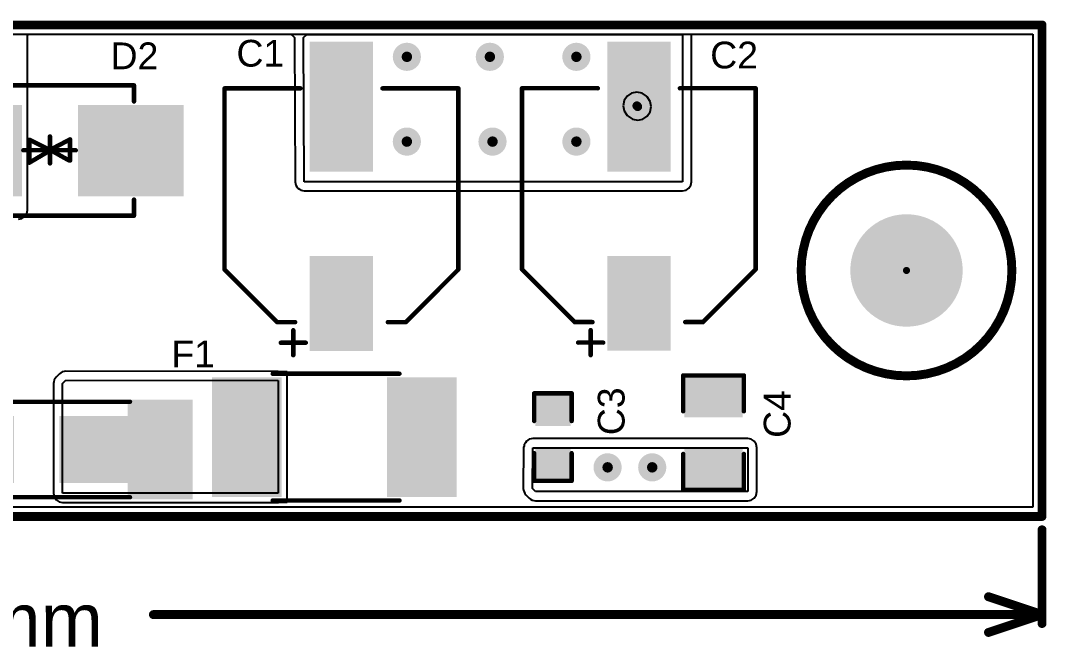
# Model space of a CAD drawing. Header units: inches. Extents: x -0.24 to 2.39, y -0.15 to 0.56.
# Drawn here: x 1.237 to 2.387, y -0.147 to 0.556 of the extents above; entities that cross this region are included whole.
import ezdxf

# ---------------------------------------------------------------- set-up
doc = ezdxf.new("R2010")
doc.units = ezdxf.units.IN
doc.header["$MEASUREMENT"] = 0
for name, color, linetype in [('Board Outline', 216, 'Continuous'), ('Bottom Layer', 5, 'Continuous'), ('Bottom Solder', 6, 'Continuous'), ('Pad Holes', 156, 'Continuous'), ('Top Layer', 1, 'Continuous'), ('Top Overlay', 2, 'Continuous'), ('Top Paste', 8, 'Continuous'), ('Top Solder', 216, 'Continuous'), ('Via Holes', 16, 'Continuous')]:
    doc.layers.add(name, color=color, linetype=linetype)
doc.styles.add('Arial', font='', dxfattribs={"height": 0.2})
doc.styles.get('Arial').set_extended_font_data('Arial')

# ---------------------------------------------------------------- blocks, each defined once
blk = doc.blocks.new('RVT1H470M0607_1')
at = {"layer": 'Top Layer'}
for points in [[(-0.1594, 0.0315), (-0.061, 0.0315), (-0.061, -0.0315), (-0.1594, -0.0315)], [(0.0413, 0.0315), (0.1791, 0.0315), (0.1791, -0.0315), (0.0413, -0.0315)]]:
    blk.add_hatch(color=1, dxfattribs=at).paths.add_polyline_path(points)
at = {"layer": 'Top Paste'}
for points in [[(-0.1594, 0.0315), (-0.061, 0.0315), (-0.061, -0.0315), (-0.1594, -0.0315)], [(0.0413, 0.0315), (0.1791, 0.0315), (0.1791, -0.0315), (0.0413, -0.0315)]]:
    blk.add_hatch(color=8, dxfattribs=at).paths.add_polyline_path(points)
at = {"layer": 'Top Solder'}
for points in [[(-0.1634, 0.0355), (-0.057, 0.0355), (-0.057, -0.0355), (-0.1634, -0.0355)], [(0.0373, 0.0355), (0.1831, 0.0355), (0.1831, -0.0355), (0.0373, -0.0355)]]:
    blk.add_hatch(color=216, dxfattribs=at).paths.add_polyline_path(points)
at = {"layer": 'Top Overlay'}
for points in [[(-0.0722, 0.131, 0.005, 0.005, 0), (-0.1312, 0.072, 0.005, 0.005, 0)], [(-0.0722, 0.131, 0.005, 0.005, 0), (0.1308, 0.131, 0.005, 0.005, 0)], [(0.1308, 0.131, 0.005, 0.005, 0), (0.1308, 0.046, 0.005, 0.005, 0)], [(-0.1542, 0.068, 0.005, 0.005, 0), (-0.1542, 0.04, 0.005, 0.005, 0)], [(-0.1312, 0.072, 0.005, 0.005, 0), (-0.1312, 0.052, 0.005, 0.005, 0)], [(-0.1682, 0.054, 0.005, 0.005, 0), (-0.1402, 0.054, 0.005, 0.005, 0)], [(0.1308, -0.046, 0.005, 0.005, 0), (0.1308, -0.131, 0.005, 0.005, 0)], [(-0.1312, -0.052, 0.005, 0.005, 0), (-0.1312, -0.072, 0.005, 0.005, 0)], [(-0.1312, -0.072, 0.005, 0.005, 0), (-0.0722, -0.131, 0.005, 0.005, 0)], [(-0.0722, -0.131, 0.005, 0.005, 0), (0.1308, -0.131, 0.005, 0.005, 0)]]:
    blk.add_lwpolyline(points, format="xyseb", dxfattribs=at)
for points in [[(-0.0735, 0.131, 0.0025, 0.0025, 1), (-0.071, 0.131, 0.0025, 0.0025, 1)], [(-0.0735, 0.131, 0.0025, 0.0025, 1), (-0.071, 0.131, 0.0025, 0.0025, 1)], [(0.1295, 0.131, 0.0025, 0.0025, 1), (0.132, 0.131, 0.0025, 0.0025, 1)], [(0.1295, 0.131, 0.0025, 0.0025, 1), (0.132, 0.131, 0.0025, 0.0025, 1)], [(-0.1555, 0.068, 0.0025, 0.0025, 1), (-0.153, 0.068, 0.0025, 0.0025, 1)], [(-0.1325, 0.072, 0.0025, 0.0025, 1), (-0.13, 0.072, 0.0025, 0.0025, 1)], [(-0.1325, 0.072, 0.0025, 0.0025, 1), (-0.13, 0.072, 0.0025, 0.0025, 1)], [(-0.1695, 0.054, 0.0025, 0.0025, 1), (-0.167, 0.054, 0.0025, 0.0025, 1)], [(-0.1415, 0.054, 0.0025, 0.0025, 1), (-0.139, 0.054, 0.0025, 0.0025, 1)], [(-0.1325, 0.052, 0.0025, 0.0025, 1), (-0.13, 0.052, 0.0025, 0.0025, 1)], [(0.1295, 0.046, 0.0025, 0.0025, 1), (0.132, 0.046, 0.0025, 0.0025, 1)], [(-0.1555, 0.04, 0.0025, 0.0025, 1), (-0.153, 0.04, 0.0025, 0.0025, 1)], [(0.1295, -0.046, 0.0025, 0.0025, 1), (0.132, -0.046, 0.0025, 0.0025, 1)], [(-0.1325, -0.052, 0.0025, 0.0025, 1), (-0.13, -0.052, 0.0025, 0.0025, 1)], [(-0.1325, -0.072, 0.0025, 0.0025, 1), (-0.13, -0.072, 0.0025, 0.0025, 1)], [(-0.1325, -0.072, 0.0025, 0.0025, 1), (-0.13, -0.072, 0.0025, 0.0025, 1)], [(-0.0735, -0.131, 0.0025, 0.0025, 1), (-0.071, -0.131, 0.0025, 0.0025, 1)], [(-0.0735, -0.131, 0.0025, 0.0025, 1), (-0.071, -0.131, 0.0025, 0.0025, 1)], [(0.1295, -0.131, 0.0025, 0.0025, 1), (0.132, -0.131, 0.0025, 0.0025, 1)], [(0.1295, -0.131, 0.0025, 0.0025, 1), (0.132, -0.131, 0.0025, 0.0025, 1)]]:
    blk.add_lwpolyline(points, format="xyseb", close=True, dxfattribs=at)
blk = doc.blocks.new('RVT1H470M0607_2')
at = {"layer": 'Top Layer'}
for points in [[(-0.1594, 0.0315), (-0.061, 0.0315), (-0.061, -0.0315), (-0.1594, -0.0315)], [(0.0413, 0.0315), (0.1791, 0.0315), (0.1791, -0.0315), (0.0413, -0.0315)]]:
    blk.add_hatch(color=1, dxfattribs=at).paths.add_polyline_path(points)
at = {"layer": 'Top Paste'}
for points in [[(-0.1594, 0.0315), (-0.061, 0.0315), (-0.061, -0.0315), (-0.1594, -0.0315)], [(0.0413, 0.0315), (0.1791, 0.0315), (0.1791, -0.0315), (0.0413, -0.0315)]]:
    blk.add_hatch(color=8, dxfattribs=at).paths.add_polyline_path(points)
at = {"layer": 'Top Solder'}
for points in [[(-0.1634, 0.0355), (-0.057, 0.0355), (-0.057, -0.0355), (-0.1634, -0.0355)], [(0.0373, 0.0355), (0.1831, 0.0355), (0.1831, -0.0355), (0.0373, -0.0355)]]:
    blk.add_hatch(color=216, dxfattribs=at).paths.add_polyline_path(points)
at = {"layer": 'Top Overlay'}
for points in [[(-0.0722, 0.131, 0.005, 0.005, 0), (-0.1312, 0.072, 0.005, 0.005, 0)], [(-0.0722, 0.131, 0.005, 0.005, 0), (0.1308, 0.131, 0.005, 0.005, 0)], [(0.1308, 0.131, 0.005, 0.005, 0), (0.1308, 0.046, 0.005, 0.005, 0)], [(-0.1542, 0.068, 0.005, 0.005, 0), (-0.1542, 0.04, 0.005, 0.005, 0)], [(-0.1312, 0.072, 0.005, 0.005, 0), (-0.1312, 0.052, 0.005, 0.005, 0)], [(-0.1682, 0.054, 0.005, 0.005, 0), (-0.1402, 0.054, 0.005, 0.005, 0)], [(0.1308, -0.046, 0.005, 0.005, 0), (0.1308, -0.131, 0.005, 0.005, 0)], [(-0.1312, -0.052, 0.005, 0.005, 0), (-0.1312, -0.072, 0.005, 0.005, 0)], [(-0.1312, -0.072, 0.005, 0.005, 0), (-0.0722, -0.131, 0.005, 0.005, 0)], [(-0.0722, -0.131, 0.005, 0.005, 0), (0.1308, -0.131, 0.005, 0.005, 0)]]:
    blk.add_lwpolyline(points, format="xyseb", dxfattribs=at)
for points in [[(-0.0735, 0.131, 0.0025, 0.0025, 1), (-0.071, 0.131, 0.0025, 0.0025, 1)], [(-0.0735, 0.131, 0.0025, 0.0025, 1), (-0.071, 0.131, 0.0025, 0.0025, 1)], [(0.1295, 0.131, 0.0025, 0.0025, 1), (0.132, 0.131, 0.0025, 0.0025, 1)], [(0.1295, 0.131, 0.0025, 0.0025, 1), (0.132, 0.131, 0.0025, 0.0025, 1)], [(-0.1555, 0.068, 0.0025, 0.0025, 1), (-0.153, 0.068, 0.0025, 0.0025, 1)], [(-0.1325, 0.072, 0.0025, 0.0025, 1), (-0.13, 0.072, 0.0025, 0.0025, 1)], [(-0.1325, 0.072, 0.0025, 0.0025, 1), (-0.13, 0.072, 0.0025, 0.0025, 1)], [(-0.1695, 0.054, 0.0025, 0.0025, 1), (-0.167, 0.054, 0.0025, 0.0025, 1)], [(-0.1415, 0.054, 0.0025, 0.0025, 1), (-0.139, 0.054, 0.0025, 0.0025, 1)], [(-0.1325, 0.052, 0.0025, 0.0025, 1), (-0.13, 0.052, 0.0025, 0.0025, 1)], [(0.1295, 0.046, 0.0025, 0.0025, 1), (0.132, 0.046, 0.0025, 0.0025, 1)], [(-0.1555, 0.04, 0.0025, 0.0025, 1), (-0.153, 0.04, 0.0025, 0.0025, 1)], [(0.1295, -0.046, 0.0025, 0.0025, 1), (0.132, -0.046, 0.0025, 0.0025, 1)], [(-0.1325, -0.052, 0.0025, 0.0025, 1), (-0.13, -0.052, 0.0025, 0.0025, 1)], [(-0.1325, -0.072, 0.0025, 0.0025, 1), (-0.13, -0.072, 0.0025, 0.0025, 1)], [(-0.1325, -0.072, 0.0025, 0.0025, 1), (-0.13, -0.072, 0.0025, 0.0025, 1)], [(-0.0735, -0.131, 0.0025, 0.0025, 1), (-0.071, -0.131, 0.0025, 0.0025, 1)], [(-0.0735, -0.131, 0.0025, 0.0025, 1), (-0.071, -0.131, 0.0025, 0.0025, 1)], [(0.1295, -0.131, 0.0025, 0.0025, 1), (0.132, -0.131, 0.0025, 0.0025, 1)], [(0.1295, -0.131, 0.0025, 0.0025, 1), (0.132, -0.131, 0.0025, 0.0025, 1)]]:
    blk.add_lwpolyline(points, format="xyseb", close=True, dxfattribs=at)
blk = doc.blocks.new('F____1812__5')
at = {"layer": 'Top Layer'}
for points in [[(-0.1331, 0.063), (-0.063, 0.063), (-0.063, -0.063), (-0.1331, -0.063)], [(0.063, 0.063), (0.1331, 0.063), (0.1331, -0.063), (0.063, -0.063)]]:
    blk.add_hatch(color=1, dxfattribs=at).paths.add_polyline_path(points)
at = {"layer": 'Top Paste'}
for points in [[(-0.1331, 0.063), (-0.063, 0.063), (-0.063, -0.063), (-0.1331, -0.063)], [(0.063, 0.063), (0.1331, 0.063), (0.1331, -0.063), (0.063, -0.063)]]:
    blk.add_hatch(color=8, dxfattribs=at).paths.add_polyline_path(points)
at = {"layer": 'Top Solder'}
for points in [[(-0.1371, 0.067), (-0.059, 0.067), (-0.059, -0.067), (-0.1371, -0.067)], [(0.059, 0.067), (0.1371, 0.067), (0.1371, -0.067), (0.059, -0.067)]]:
    blk.add_hatch(color=216, dxfattribs=at).paths.add_polyline_path(points)
at = {"layer": 'Top Overlay'}
for points in [[(-0.069, 0.071, 0.005, 0.005, 0), (0.073, 0.071, 0.005, 0.005, 0)], [(-0.069, -0.071, 0.005, 0.005, 0), (0.073, -0.071, 0.005, 0.005, 0)]]:
    blk.add_lwpolyline(points, format="xyseb", dxfattribs=at)
for points in [[(-0.0703, 0.071, 0.0025, 0.0025, 1), (-0.0678, 0.071, 0.0025, 0.0025, 1)], [(0.0717, 0.071, 0.0025, 0.0025, 1), (0.0742, 0.071, 0.0025, 0.0025, 1)], [(-0.0703, -0.071, 0.0025, 0.0025, 1), (-0.0678, -0.071, 0.0025, 0.0025, 1)], [(0.0717, -0.071, 0.0025, 0.0025, 1), (0.0742, -0.071, 0.0025, 0.0025, 1)]]:
    blk.add_lwpolyline(points, format="xyseb", close=True, dxfattribs=at)
blk = doc.blocks.new('SMB_B__D___________6')
at = {"layer": 'Top Layer'}
for points in [[(-0.1457, -0.0472), (-0.1457, 0.0472), (-0.0354, 0.0472), (-0.0354, -0.0472)], [(0.0354, -0.0472), (0.0354, 0.0472), (0.1457, 0.0472), (0.1457, -0.0472)]]:
    blk.add_hatch(color=1, dxfattribs=at).paths.add_polyline_path(points)
at = {"layer": 'Top Paste'}
for points in [[(-0.1457, -0.0472), (-0.1457, 0.0472), (-0.0354, 0.0472), (-0.0354, -0.0472)], [(0.0354, -0.0472), (0.0354, 0.0472), (0.1457, 0.0472), (0.1457, -0.0472)]]:
    blk.add_hatch(color=8, dxfattribs=at).paths.add_polyline_path(points)
at = {"layer": 'Top Solder'}
for points in [[(-0.1497, -0.0512), (-0.1497, 0.0512), (-0.0314, 0.0512), (-0.0314, -0.0512)], [(0.0314, -0.0512), (0.0314, 0.0512), (0.1497, 0.0512), (0.1497, -0.0512)]]:
    blk.add_hatch(color=216, dxfattribs=at).paths.add_polyline_path(points)
at = {"layer": 'Top Overlay'}
for points in [[(-0.087, 0.073, 0.005, 0.005, 0), (0.094, 0.073, 0.005, 0.005, 0)], [(-0.087, 0.055, 0.005, 0.005, 0), (-0.087, 0.073, 0.005, 0.005, 0)], [(0.0941, 0.055, 0.005, 0.005, 0), (0.0941, 0.073, 0.005, 0.005, 0)], [(-0.0231, 0.0121, 0.005, 0.005, 0), (0, 0.0007, 0.005, 0.005, 0)], [(-0.0231, -0.0136, 0.005, 0.005, 0), (-0.0231, 0.0121, 0.005, 0.005, 0)], [(0, 0.0007, 0.005, 0.005, 0), (0, 0.0157, 0.005, 0.005, 0)], [(0, 0.0007, 0.005, 0.005, 0), (0.0225, 0.0125, 0.005, 0.005, 0)], [(0.0225, -0.0111, 0.005, 0.005, 0), (0.0225, 0.0125, 0.005, 0.005, 0)], [(-0.0298, 0.0003, 0.005, 0.005, 0), (0.0288, 0.0003, 0.005, 0.005, 0)], [(-0.0231, -0.0136, 0.005, 0.005, 0), (0.0007, 0.0004, 0.005, 0.005, 0)], [(0, -0.0143, 0.005, 0.005, 0), (0, 0.0007, 0.005, 0.005, 0)], [(0.0007, 0.0004, 0.005, 0.005, 0), (0.0213, -0.0111, 0.005, 0.005, 0)], [(-0.087, -0.073, 0.005, 0.005, 0), (-0.087, -0.055, 0.005, 0.005, 0)], [(0.0941, -0.073, 0.005, 0.005, 0), (0.0941, -0.055, 0.005, 0.005, 0)], [(-0.087, -0.073, 0.005, 0.005, 0), (0.094, -0.073, 0.005, 0.005, 0)]]:
    blk.add_lwpolyline(points, format="xyseb", dxfattribs=at)
for points in [[(-0.0882, 0.073, 0.0025, 0.0025, 1), (-0.0858, 0.073, 0.0025, 0.0025, 1)], [(-0.0882, 0.073, 0.0025, 0.0025, 1), (-0.0858, 0.073, 0.0025, 0.0025, 1)], [(0.0927, 0.073, 0.0025, 0.0025, 1), (0.0953, 0.073, 0.0025, 0.0025, 1)], [(0.0929, 0.073, 0.0025, 0.0025, 1), (0.0954, 0.073, 0.0025, 0.0025, 1)], [(-0.0882, 0.055, 0.0025, 0.0025, 1), (-0.0858, 0.055, 0.0025, 0.0025, 1)], [(0.0929, 0.055, 0.0025, 0.0025, 1), (0.0954, 0.055, 0.0025, 0.0025, 1)], [(-0.0244, 0.0121, 0.0025, 0.0025, 1), (-0.0219, 0.0121, 0.0025, 0.0025, 1)], [(-0.0244, 0.0121, 0.0025, 0.0025, 1), (-0.0219, 0.0121, 0.0025, 0.0025, 1)], [(-0.0013, 0.0157, 0.0025, 0.0025, 1), (0.0013, 0.0157, 0.0025, 0.0025, 1)], [(0.0213, 0.0125, 0.0025, 0.0025, 1), (0.0238, 0.0125, 0.0025, 0.0025, 1)], [(0.0213, 0.0125, 0.0025, 0.0025, 1), (0.0238, 0.0125, 0.0025, 0.0025, 1)], [(-0.0311, 0.0003, 0.0025, 0.0025, 1), (-0.0286, 0.0003, 0.0025, 0.0025, 1)], [(-0.0013, 0.0007, 0.0025, 0.0025, 1), (0.0013, 0.0007, 0.0025, 0.0025, 1)], [(-0.0013, 0.0007, 0.0025, 0.0025, 1), (0.0013, 0.0007, 0.0025, 0.0025, 1)], [(-0.0013, 0.0007, 0.0025, 0.0025, 1), (0.0013, 0.0007, 0.0025, 0.0025, 1)], [(-0.0013, 0.0007, 0.0025, 0.0025, 1), (0.0013, 0.0007, 0.0025, 0.0025, 1)], [(-0.0006, 0.0004, 0.0025, 0.0025, 1), (0.0019, 0.0004, 0.0025, 0.0025, 1)], [(-0.0006, 0.0004, 0.0025, 0.0025, 1), (0.0019, 0.0004, 0.0025, 0.0025, 1)], [(0.0276, 0.0003, 0.0025, 0.0025, 1), (0.0301, 0.0003, 0.0025, 0.0025, 1)], [(-0.0244, -0.0136, 0.0025, 0.0025, 1), (-0.0219, -0.0136, 0.0025, 0.0025, 1)], [(-0.0244, -0.0136, 0.0025, 0.0025, 1), (-0.0219, -0.0136, 0.0025, 0.0025, 1)], [(0.0201, -0.0111, 0.0025, 0.0025, 1), (0.0226, -0.0111, 0.0025, 0.0025, 1)], [(0.0213, -0.0111, 0.0025, 0.0025, 1), (0.0238, -0.0111, 0.0025, 0.0025, 1)], [(-0.0013, -0.0143, 0.0025, 0.0025, 1), (0.0013, -0.0143, 0.0025, 0.0025, 1)], [(-0.0882, -0.055, 0.0025, 0.0025, 1), (-0.0858, -0.055, 0.0025, 0.0025, 1)], [(0.0929, -0.055, 0.0025, 0.0025, 1), (0.0954, -0.055, 0.0025, 0.0025, 1)], [(-0.0882, -0.073, 0.0025, 0.0025, 1), (-0.0858, -0.073, 0.0025, 0.0025, 1)], [(-0.0882, -0.073, 0.0025, 0.0025, 1), (-0.0858, -0.073, 0.0025, 0.0025, 1)], [(0.0927, -0.073, 0.0025, 0.0025, 1), (0.0953, -0.073, 0.0025, 0.0025, 1)], [(0.0929, -0.073, 0.0025, 0.0025, 1), (0.0954, -0.073, 0.0025, 0.0025, 1)]]:
    blk.add_lwpolyline(points, format="xyseb", close=True, dxfattribs=at)
blk = doc.blocks.new('SMA_7')
at = {"layer": 'Top Layer'}
for points in [[(-0.128, 0.0335), (-0.0295, 0.0335), (-0.0295, -0.0335), (-0.128, -0.0335)], [(0.0295, 0.0335), (0.128, 0.0335), (0.128, -0.0335), (0.0295, -0.0335)]]:
    blk.add_hatch(color=1, dxfattribs=at).paths.add_polyline_path(points)
at = {"layer": 'Top Overlay'}
for points in [[(-0.175, -0.056), (-0.1291, -0.056), (-0.1291, 0.056), (-0.175, 0.056)], [(-0.1299, 0.0364), (-0.1022, 0.0364), (-0.1022, 0.056), (-0.1299, 0.056)], [(-0.1299, -0.056), (-0.1022, -0.056), (-0.1022, -0.0364), (-0.1299, -0.0364)]]:
    blk.add_hatch(color=2, dxfattribs=at).paths.add_polyline_path(points)
at = {"layer": 'Top Paste'}
for points in [[(-0.128, 0.0335), (-0.0295, 0.0335), (-0.0295, -0.0335), (-0.128, -0.0335)], [(0.0295, 0.0335), (0.128, 0.0335), (0.128, -0.0335), (0.0295, -0.0335)]]:
    blk.add_hatch(color=8, dxfattribs=at).paths.add_polyline_path(points)
at = {"layer": 'Top Solder'}
for points in [[(-0.132, 0.0375), (-0.0255, 0.0375), (-0.0255, -0.0375), (-0.132, -0.0375)], [(0.0255, 0.0375), (0.132, 0.0375), (0.132, -0.0375), (0.0255, -0.0375)]]:
    blk.add_hatch(color=216, dxfattribs=at).paths.add_polyline_path(points)
at = {"layer": 'Top Overlay'}
for points in [[(0.0811, 0.0535, 0.005, 0.005, 0), (-0.1047, 0.0535, 0.005, 0.005, 0)], [(0.0811, 0.0535, 0.005, 0.005, 0), (0.0811, 0.0398, 0.005, 0.005, 0)], [(0.0811, -0.0398, 0.005, 0.005, 0), (0.0811, -0.0535, 0.005, 0.005, 0)], [(0.0811, -0.0535, 0.005, 0.005, 0), (-0.1047, -0.0535, 0.005, 0.005, 0)]]:
    blk.add_lwpolyline(points, format="xyseb", dxfattribs=at)
for points in [[(-0.1059, 0.0535, 0.0025, 0.0025, 1), (-0.1034, 0.0535, 0.0025, 0.0025, 1)], [(0.0799, 0.0535, 0.0025, 0.0025, 1), (0.0824, 0.0535, 0.0025, 0.0025, 1)], [(0.0799, 0.0535, 0.0025, 0.0025, 1), (0.0824, 0.0535, 0.0025, 0.0025, 1)], [(0.0799, 0.0398, 0.0025, 0.0025, 1), (0.0824, 0.0398, 0.0025, 0.0025, 1)], [(0.0799, -0.0398, 0.0025, 0.0025, 1), (0.0824, -0.0398, 0.0025, 0.0025, 1)], [(-0.1059, -0.0535, 0.0025, 0.0025, 1), (-0.1034, -0.0535, 0.0025, 0.0025, 1)], [(0.0799, -0.0535, 0.0025, 0.0025, 1), (0.0824, -0.0535, 0.0025, 0.0025, 1)], [(0.0799, -0.0535, 0.0025, 0.0025, 1), (0.0824, -0.0535, 0.0025, 0.0025, 1)]]:
    blk.add_lwpolyline(points, format="xyseb", close=True, dxfattribs=at)
blk = doc.blocks.new('C___0805_8')
at = {"layer": 'Top Layer'}
for points in [[(-0.06, 0.03), (-0.02, 0.03), (-0.02, -0.03), (-0.06, -0.03)], [(0.02, 0.03), (0.06, 0.03), (0.06, -0.03), (0.02, -0.03)]]:
    blk.add_hatch(color=1, dxfattribs=at).paths.add_polyline_path(points)
at = {"layer": 'Top Paste'}
for points in [[(-0.06, 0.03), (-0.02, 0.03), (-0.02, -0.03), (-0.06, -0.03)], [(0.02, 0.03), (0.06, 0.03), (0.06, -0.03), (0.02, -0.03)]]:
    blk.add_hatch(color=8, dxfattribs=at).paths.add_polyline_path(points)
at = {"layer": 'Top Solder'}
for points in [[(-0.0628, 0.0328), (-0.0172, 0.0328), (-0.0172, -0.0328), (-0.0628, -0.0328)], [(0.0172, 0.0328), (0.0628, 0.0328), (0.0628, -0.0328), (0.0172, -0.0328)]]:
    blk.add_hatch(color=216, dxfattribs=at).paths.add_polyline_path(points)
at = {"layer": 'Top Overlay'}
for points in [[(-0.064, 0.034, 0.005, 0.005, 0), (-0.024, 0.034, 0.005, 0.005, 0)], [(-0.064, 0.034, 0.005, 0.005, 0), (-0.064, -0.034, 0.005, 0.005, 0)], [(0.024, 0.034, 0.005, 0.005, 0), (0.064, 0.034, 0.005, 0.005, 0)], [(0.064, 0.034, 0.005, 0.005, 0), (0.064, -0.034, 0.005, 0.005, 0)], [(-0.064, -0.034, 0.005, 0.005, 0), (-0.024, -0.034, 0.005, 0.005, 0)], [(0.024, -0.034, 0.005, 0.005, 0), (0.064, -0.034, 0.005, 0.005, 0)]]:
    blk.add_lwpolyline(points, format="xyseb", dxfattribs=at)
for points in [[(-0.0653, 0.034, 0.0025, 0.0025, 1), (-0.0628, 0.034, 0.0025, 0.0025, 1)], [(-0.0653, 0.034, 0.0025, 0.0025, 1), (-0.0628, 0.034, 0.0025, 0.0025, 1)], [(-0.0253, 0.034, 0.0025, 0.0025, 1), (-0.0227, 0.034, 0.0025, 0.0025, 1)], [(0.0227, 0.034, 0.0025, 0.0025, 1), (0.0253, 0.034, 0.0025, 0.0025, 1)], [(0.0628, 0.034, 0.0025, 0.0025, 1), (0.0653, 0.034, 0.0025, 0.0025, 1)], [(0.0628, 0.034, 0.0025, 0.0025, 1), (0.0653, 0.034, 0.0025, 0.0025, 1)], [(-0.0653, -0.034, 0.0025, 0.0025, 1), (-0.0628, -0.034, 0.0025, 0.0025, 1)], [(-0.0653, -0.034, 0.0025, 0.0025, 1), (-0.0628, -0.034, 0.0025, 0.0025, 1)], [(-0.0253, -0.034, 0.0025, 0.0025, 1), (-0.0227, -0.034, 0.0025, 0.0025, 1)], [(0.0227, -0.034, 0.0025, 0.0025, 1), (0.0253, -0.034, 0.0025, 0.0025, 1)], [(0.0628, -0.034, 0.0025, 0.0025, 1), (0.0653, -0.034, 0.0025, 0.0025, 1)], [(0.0628, -0.034, 0.0025, 0.0025, 1), (0.0653, -0.034, 0.0025, 0.0025, 1)]]:
    blk.add_lwpolyline(points, format="xyseb", close=True, dxfattribs=at)
blk = doc.blocks.new('C___0603_9')
at = {"layer": 'Top Layer'}
for points in [[(-0.015, 0.0175), (-0.015, -0.0175), (-0.045, -0.0175), (-0.045, 0.0175)], [(0.045, 0.0175), (0.045, -0.0175), (0.015, -0.0175), (0.015, 0.0175)]]:
    blk.add_hatch(color=1, dxfattribs=at).paths.add_polyline_path(points)
at = {"layer": 'Top Paste'}
for points in [[(-0.015, 0.0175), (-0.015, -0.0175), (-0.045, -0.0175), (-0.045, 0.0175)], [(0.045, 0.0175), (0.045, -0.0175), (0.015, -0.0175), (0.015, 0.0175)]]:
    blk.add_hatch(color=8, dxfattribs=at).paths.add_polyline_path(points)
at = {"layer": 'Top Solder'}
for points in [[(-0.0126, 0.0199), (-0.0126, -0.0199), (-0.0474, -0.0199), (-0.0474, 0.0199)], [(0.0474, 0.0199), (0.0474, -0.0199), (0.0126, -0.0199), (0.0126, 0.0199)]]:
    blk.add_hatch(color=216, dxfattribs=at).paths.add_polyline_path(points)
at = {"layer": 'Top Overlay'}
for points in [[(-0.049, -0.021, 0.005, 0.005, 0), (-0.049, 0.021, 0.005, 0.005, 0)], [(-0.018, 0.021, 0.005, 0.005, 0), (-0.049, 0.021, 0.005, 0.005, 0)], [(0.049, 0.021, 0.005, 0.005, 0), (0.018, 0.021, 0.005, 0.005, 0)], [(0.049, -0.021, 0.005, 0.005, 0), (0.049, 0.021, 0.005, 0.005, 0)], [(-0.018, -0.021, 0.005, 0.005, 0), (-0.049, -0.021, 0.005, 0.005, 0)], [(0.049, -0.021, 0.005, 0.005, 0), (0.018, -0.021, 0.005, 0.005, 0)]]:
    blk.add_lwpolyline(points, format="xyseb", dxfattribs=at)
for points in [[(-0.0503, 0.021, 0.0025, 0.0025, 1), (-0.0478, 0.021, 0.0025, 0.0025, 1)], [(-0.0503, 0.021, 0.0025, 0.0025, 1), (-0.0478, 0.021, 0.0025, 0.0025, 1)], [(-0.0192, 0.021, 0.0025, 0.0025, 1), (-0.0168, 0.021, 0.0025, 0.0025, 1)], [(0.0168, 0.021, 0.0025, 0.0025, 1), (0.0192, 0.021, 0.0025, 0.0025, 1)], [(0.0478, 0.021, 0.0025, 0.0025, 1), (0.0503, 0.021, 0.0025, 0.0025, 1)], [(0.0478, 0.021, 0.0025, 0.0025, 1), (0.0503, 0.021, 0.0025, 0.0025, 1)], [(-0.0503, -0.021, 0.0025, 0.0025, 1), (-0.0478, -0.021, 0.0025, 0.0025, 1)], [(-0.0503, -0.021, 0.0025, 0.0025, 1), (-0.0478, -0.021, 0.0025, 0.0025, 1)], [(-0.0192, -0.021, 0.0025, 0.0025, 1), (-0.0168, -0.021, 0.0025, 0.0025, 1)], [(0.0168, -0.021, 0.0025, 0.0025, 1), (0.0192, -0.021, 0.0025, 0.0025, 1)], [(0.0478, -0.021, 0.0025, 0.0025, 1), (0.0503, -0.021, 0.0025, 0.0025, 1)], [(0.0478, -0.021, 0.0025, 0.0025, 1), (0.0503, -0.021, 0.0025, 0.0025, 1)]]:
    blk.add_lwpolyline(points, format="xyseb", close=True, dxfattribs=at)

msp = doc.modelspace()

# ---------------------------------------------------------------- hatches: boundary and pattern name
at = {"layer": 'Bottom Layer'}
h = msp.add_hatch(color=5, dxfattribs=at)
edge = h.paths.add_edge_path()
edge.add_arc((1.67, 0.515), 0.0118, 0, 360)
h = msp.add_hatch(color=5, dxfattribs=at)
edge = h.paths.add_edge_path()
edge.add_arc((1.763, 0.515), 0.0118, 0, 360)
h = msp.add_hatch(color=5, dxfattribs=at)
edge = h.paths.add_edge_path()
edge.add_arc((1.86, 0.515), 0.0118, 0, 360)
h = msp.add_hatch(color=5, dxfattribs=at)
edge = h.paths.add_edge_path()
edge.add_arc((1.67, 0.42), 0.0118, 0, 360)
h = msp.add_hatch(color=5, dxfattribs=at)
edge = h.paths.add_edge_path()
edge.add_arc((1.766, 0.42), 0.0118, 0, 360)
h = msp.add_hatch(color=5, dxfattribs=at)
edge = h.paths.add_edge_path()
edge.add_arc((1.86, 0.42), 0.0118, 0, 360)
h = msp.add_hatch(color=5, dxfattribs=at)
edge = h.paths.add_edge_path()
edge.add_arc((1.895, 0.055), 0.0118, 0, 360)
h = msp.add_hatch(color=5, dxfattribs=at)
edge = h.paths.add_edge_path()
edge.add_arc((1.945, 0.055), 0.0118, 0, 360)
at = {"layer": 'Bottom Solder'}
h = msp.add_hatch(color=6, dxfattribs=at)
edge = h.paths.add_edge_path()
edge.add_arc((1.67, 0.515), 0.0158, 0, 360)
h = msp.add_hatch(color=6, dxfattribs=at)
edge = h.paths.add_edge_path()
edge.add_arc((1.763, 0.515), 0.0158, 0, 360)
h = msp.add_hatch(color=6, dxfattribs=at)
edge = h.paths.add_edge_path()
edge.add_arc((1.86, 0.515), 0.0158, 0, 360)
h = msp.add_hatch(color=6, dxfattribs=at)
edge = h.paths.add_edge_path()
edge.add_arc((1.67, 0.42), 0.0158, 0, 360)
h = msp.add_hatch(color=6, dxfattribs=at)
edge = h.paths.add_edge_path()
edge.add_arc((1.766, 0.42), 0.0158, 0, 360)
h = msp.add_hatch(color=6, dxfattribs=at)
edge = h.paths.add_edge_path()
edge.add_arc((1.86, 0.42), 0.0158, 0, 360)
h = msp.add_hatch(color=6, dxfattribs=at)
edge = h.paths.add_edge_path()
edge.add_arc((2.23, 0.2756), 0.004, 0, 360)
h = msp.add_hatch(color=6, dxfattribs=at)
edge = h.paths.add_edge_path()
edge.add_arc((1.895, 0.055), 0.0158, 0, 360)
h = msp.add_hatch(color=6, dxfattribs=at)
edge = h.paths.add_edge_path()
edge.add_arc((1.945, 0.055), 0.0158, 0, 360)
at = {"layer": 'Pad Holes'}
h = msp.add_hatch(color=7, dxfattribs=at)
edge = h.paths.add_edge_path()
edge.add_arc((2.23, 0.2756), 0.063, 0, 360)
at = {"layer": 'Top Layer'}
h = msp.add_hatch(color=1, dxfattribs=at)
edge = h.paths.add_edge_path()
edge.add_arc((1.67, 0.515), 0.0118, 0, 360)
h = msp.add_hatch(color=1, dxfattribs=at)
edge = h.paths.add_edge_path()
edge.add_arc((1.763, 0.515), 0.0118, 0, 360)
h = msp.add_hatch(color=1, dxfattribs=at)
edge = h.paths.add_edge_path()
edge.add_arc((1.86, 0.515), 0.0118, 0, 360)
h = msp.add_hatch(color=1, dxfattribs=at)
edge = h.paths.add_edge_path()
edge.add_arc((1.67, 0.42), 0.0118, 0, 360)
h = msp.add_hatch(color=1, dxfattribs=at)
edge = h.paths.add_edge_path()
edge.add_arc((1.766, 0.42), 0.0118, 0, 360)
h = msp.add_hatch(color=1, dxfattribs=at)
edge = h.paths.add_edge_path()
edge.add_arc((1.86, 0.42), 0.0118, 0, 360)
h = msp.add_hatch(color=1, dxfattribs=at)
edge = h.paths.add_edge_path()
edge.add_arc((1.895, 0.055), 0.0118, 0, 360)
h = msp.add_hatch(color=1, dxfattribs=at)
edge = h.paths.add_edge_path()
edge.add_arc((1.945, 0.055), 0.0118, 0, 360)
at = {"layer": 'Top Solder'}
h = msp.add_hatch(color=216, dxfattribs=at)
edge = h.paths.add_edge_path()
edge.add_arc((1.67, 0.515), 0.0158, 0, 360)
h = msp.add_hatch(color=216, dxfattribs=at)
edge = h.paths.add_edge_path()
edge.add_arc((1.763, 0.515), 0.0158, 0, 360)
h = msp.add_hatch(color=216, dxfattribs=at)
edge = h.paths.add_edge_path()
edge.add_arc((1.86, 0.515), 0.0158, 0, 360)
h = msp.add_hatch(color=216, dxfattribs=at)
edge = h.paths.add_edge_path()
edge.add_arc((1.67, 0.42), 0.0158, 0, 360)
h = msp.add_hatch(color=216, dxfattribs=at)
edge = h.paths.add_edge_path()
edge.add_arc((1.766, 0.42), 0.0158, 0, 360)
h = msp.add_hatch(color=216, dxfattribs=at)
edge = h.paths.add_edge_path()
edge.add_arc((1.86, 0.42), 0.0158, 0, 360)
h = msp.add_hatch(color=216, dxfattribs=at)
edge = h.paths.add_edge_path()
edge.add_arc((2.23, 0.2756), 0.004, 0, 360)
h = msp.add_hatch(color=216, dxfattribs=at)
edge = h.paths.add_edge_path()
edge.add_arc((1.895, 0.055), 0.0158, 0, 360)
h = msp.add_hatch(color=216, dxfattribs=at)
edge = h.paths.add_edge_path()
edge.add_arc((1.945, 0.055), 0.0158, 0, 360)
at = {"layer": 'Via Holes'}
h = msp.add_hatch(color=7, dxfattribs=at)
edge = h.paths.add_edge_path()
edge.add_arc((1.67, 0.515), 0.00591, 0, 360)
h = msp.add_hatch(color=7, dxfattribs=at)
edge = h.paths.add_edge_path()
edge.add_arc((1.763, 0.515), 0.00591, 0, 360)
h = msp.add_hatch(color=7, dxfattribs=at)
edge = h.paths.add_edge_path()
edge.add_arc((1.86, 0.515), 0.00591, 0, 360)
h = msp.add_hatch(color=7, dxfattribs=at)
edge = h.paths.add_edge_path()
edge.add_arc((1.67, 0.42), 0.00591, 0, 360)
h = msp.add_hatch(color=7, dxfattribs=at)
edge = h.paths.add_edge_path()
edge.add_arc((1.766, 0.42), 0.00591, 0, 360)
h = msp.add_hatch(color=7, dxfattribs=at)
edge = h.paths.add_edge_path()
edge.add_arc((1.86, 0.42), 0.00591, 0, 360)
h = msp.add_hatch(color=7, dxfattribs=at)
edge = h.paths.add_edge_path()
edge.add_arc((1.895, 0.055), 0.00591, 0, 360)
h = msp.add_hatch(color=7, dxfattribs=at)
edge = h.paths.add_edge_path()
edge.add_arc((1.945, 0.055), 0.00591, 0, 360)

# ---------------------------------------------------------------- linework, layer by layer
at = {"layer": 'Board Outline'}
for points in [[(0, 0.5507, 0.01, 0.01, 0), (2.3819, 0.5507, 0.01, 0.01, 0)], [(2.3819, 0, 0.01, 0.01, 0), (2.3819, 0.5507, 0.01, 0.01, 0)], [(0, 0, 0.01, 0.01, 0), (2.3819, 0, 0.01, 0.01, 0)]]:
    msp.add_lwpolyline(points, format="xyseb", dxfattribs=at)
for points in [[(2.3794, 0.5507, 0.005, 0.005, 1), (2.3844, 0.5507, 0.005, 0.005, 1)], [(2.3794, 0.5507, 0.005, 0.005, 1), (2.3844, 0.5507, 0.005, 0.005, 1)], [(2.3794, 0, 0.005, 0.005, 1), (2.3844, 0, 0.005, 0.005, 1)], [(2.3794, 0, 0.005, 0.005, 1), (2.3844, 0, 0.005, 0.005, 1)]]:
    msp.add_lwpolyline(points, format="xyseb", close=True, dxfattribs=at)
at = {"layer": 'Bottom Layer'}
for p, q in [((0.0102, 0.5405), (2.3717, 0.5405)), ((2.3717, 0.5405), (2.3717, 0.0102)), ((2.2069, 0.3917), (2.192, 0.3877)), ((2.2069, 0.3917), (2.192, 0.3877)), ((2.2223, 0.3937), (2.2069, 0.3917)), ((2.2223, 0.3937), (2.2069, 0.3917)), ((2.23, 0.3937), (2.2223, 0.3937)), ((2.2377, 0.3937), (2.2223, 0.3937)), ((2.2377, 0.3937), (2.23, 0.3937)), ((2.2531, 0.3917), (2.2377, 0.3937)), ((2.2531, 0.3917), (2.2377, 0.3937)), ((2.268, 0.3877), (2.2531, 0.3917)), ((2.268, 0.3877), (2.2531, 0.3917)), ((2.1776, 0.3817), (2.1642, 0.374)), ((2.1776, 0.3817), (2.1642, 0.374)), ((2.192, 0.3877), (2.1776, 0.3817)), ((2.192, 0.3877), (2.1776, 0.3817)), ((2.2824, 0.3817), (2.268, 0.3877)), ((2.2824, 0.3817), (2.268, 0.3877)), ((2.2958, 0.374), (2.2824, 0.3817)), ((2.2958, 0.374), (2.2824, 0.3817)), ((2.1642, 0.374), (2.152, 0.3646)), ((2.1642, 0.374), (2.152, 0.3646)), ((2.308, 0.3646), (2.2958, 0.374)), ((2.308, 0.3646), (2.2958, 0.374)), ((2.152, 0.3646), (2.141, 0.3536)), ((2.152, 0.3646), (2.141, 0.3536)), ((2.319, 0.3536), (2.308, 0.3646)), ((2.319, 0.3536), (2.308, 0.3646)), ((2.141, 0.3536), (2.1316, 0.3413)), ((2.141, 0.3536), (2.1316, 0.3413)), ((2.3284, 0.3413), (2.319, 0.3536)), ((2.3284, 0.3413), (2.319, 0.3536)), ((2.1316, 0.3413), (2.1238, 0.3279)), ((2.1316, 0.3413), (2.1238, 0.3279)), ((2.3362, 0.3279), (2.3284, 0.3413)), ((2.3362, 0.3279), (2.3284, 0.3413)), ((2.1238, 0.3279), (2.1179, 0.3136)), ((2.1238, 0.3279), (2.1179, 0.3136)), ((2.3421, 0.3136), (2.3362, 0.3279)), ((2.3421, 0.3136), (2.3362, 0.3279)), ((2.1179, 0.3136), (2.1139, 0.2987)), ((2.1179, 0.3136), (2.1139, 0.2987)), ((2.3461, 0.2987), (2.3421, 0.3136)), ((2.3461, 0.2987), (2.3421, 0.3136)), ((2.1139, 0.2987), (2.1119, 0.2833)), ((2.1139, 0.2987), (2.1119, 0.2833)), ((2.3481, 0.2833), (2.3461, 0.2987)), ((2.3481, 0.2833), (2.3461, 0.2987)), ((2.1119, 0.2833), (2.1119, 0.2756)), ((2.1119, 0.2833), (2.1119, 0.2756)), ((2.3481, 0.2756), (2.3481, 0.2833)), ((2.3481, 0.2756), (2.3481, 0.2833)), ((2.1119, 0.2756), (2.1119, 0.2756)), ((2.1119, 0.2756), (2.1119, 0.2678)), ((2.1119, 0.2756), (2.1119, 0.2678)), ((2.1119, 0.2678), (2.1139, 0.2525)), ((2.1119, 0.2678), (2.1139, 0.2525)), ((2.3461, 0.2525), (2.3481, 0.2678)), ((2.3461, 0.2525), (2.3481, 0.2678)), ((2.3481, 0.2678), (2.3481, 0.2756)), ((2.3481, 0.2678), (2.3481, 0.2756)), ((2.1139, 0.2525), (2.1179, 0.2375)), ((2.1139, 0.2525), (2.1179, 0.2375)), ((2.3421, 0.2375), (2.3461, 0.2525)), ((2.3421, 0.2375), (2.3461, 0.2525)), ((2.1179, 0.2375), (2.1238, 0.2232)), ((2.1179, 0.2375), (2.1238, 0.2232)), ((2.3362, 0.2232), (2.3421, 0.2375)), ((2.3362, 0.2232), (2.3421, 0.2375)), ((2.1238, 0.2232), (2.1316, 0.2098)), ((2.1238, 0.2232), (2.1316, 0.2098)), ((2.3284, 0.2098), (2.3362, 0.2232)), ((2.3284, 0.2098), (2.3362, 0.2232)), ((2.1316, 0.2098), (2.141, 0.1975)), ((2.1316, 0.2098), (2.141, 0.1975)), ((2.319, 0.1975), (2.3284, 0.2098)), ((2.319, 0.1975), (2.3284, 0.2098)), ((2.141, 0.1975), (2.152, 0.1866)), ((2.141, 0.1975), (2.152, 0.1866)), ((2.308, 0.1866), (2.319, 0.1975)), ((2.308, 0.1866), (2.319, 0.1975)), ((2.152, 0.1866), (2.1642, 0.1772)), ((2.152, 0.1866), (2.1642, 0.1772)), ((2.2958, 0.1772), (2.308, 0.1866)), ((2.2958, 0.1772), (2.308, 0.1866)), ((2.1642, 0.1772), (2.1776, 0.1694)), ((2.1642, 0.1772), (2.1776, 0.1694)), ((2.2824, 0.1694), (2.2958, 0.1772)), ((2.2824, 0.1694), (2.2958, 0.1772)), ((2.1776, 0.1694), (2.192, 0.1635)), ((2.1776, 0.1694), (2.192, 0.1635)), ((2.192, 0.1635), (2.2069, 0.1595)), ((2.192, 0.1635), (2.2069, 0.1595)), ((2.2531, 0.1595), (2.268, 0.1635)), ((2.2531, 0.1595), (2.268, 0.1635)), ((2.268, 0.1635), (2.2824, 0.1694)), ((2.268, 0.1635), (2.2824, 0.1694)), ((2.2069, 0.1595), (2.2223, 0.1575)), ((2.2069, 0.1595), (2.2223, 0.1575)), ((2.2223, 0.1575), (2.23, 0.1575)), ((2.2223, 0.1575), (2.2377, 0.1575)), ((2.23, 0.1575), (2.2377, 0.1575)), ((2.2377, 0.1575), (2.2531, 0.1595)), ((2.2377, 0.1575), (2.2531, 0.1595)), ((2.3717, 0.0102), (0.0102, 0.0102))]:
    msp.add_line(p, q, dxfattribs=at)
at = {"layer": 'Top Layer'}
for p, q in [((1.2448, 0.5394), (1.2457, 0.5405)), ((1.2457, 0.5405), (1.5398, 0.5405)), ((1.5398, 0.5405), (1.5407, 0.5401)), ((1.9892, 0.54), (1.9896, 0.5405)), ((1.9896, 0.5405), (2.3717, 0.5405)), ((2.3717, 0.5405), (2.3717, 0.0102)), ((1.2448, 0.3433), (1.2448, 0.5394)), ((1.5407, 0.5401), (1.544, 0.5365)), ((1.544, 0.5365), (1.5441, 0.5364)), ((1.5441, 0.5364), (1.5448, 0.375)), ((1.5543, 0.5365), (1.5578, 0.54)), ((1.555, 0.375), (1.5543, 0.5365)), ((1.5578, 0.54), (1.979, 0.54)), ((1.979, 0.54), (1.979, 0.375)), ((1.9892, 0.375), (1.9892, 0.54)), ((1.9219, 0.4742), (1.9169, 0.4709)), ((1.9278, 0.4754), (1.9219, 0.4742)), ((1.9336, 0.4742), (1.9278, 0.4754)), ((1.9386, 0.4709), (1.9336, 0.4742)), ((1.9136, 0.466), (1.9125, 0.4601)), ((1.9125, 0.4601), (1.9136, 0.4543)), ((1.9169, 0.4709), (1.9136, 0.466)), ((1.9395, 0.47), (1.9386, 0.4709)), ((1.9428, 0.465), (1.9395, 0.47)), ((1.944, 0.4592), (1.9428, 0.465)), ((1.9136, 0.4543), (1.9169, 0.4493)), ((1.9169, 0.4493), (1.9179, 0.4484)), ((1.9395, 0.4484), (1.9428, 0.4533)), ((1.9428, 0.4533), (1.944, 0.4592)), ((1.9179, 0.4484), (1.9228, 0.445)), ((1.9228, 0.445), (1.9287, 0.4439)), ((1.9287, 0.4439), (1.9346, 0.445)), ((1.9346, 0.445), (1.9395, 0.4484)), ((2.2069, 0.3917), (2.192, 0.3877)), ((2.2069, 0.3917), (2.192, 0.3877)), ((2.2223, 0.3937), (2.2069, 0.3917)), ((2.2223, 0.3937), (2.2069, 0.3917)), ((2.23, 0.3937), (2.2223, 0.3937)), ((2.2377, 0.3937), (2.2223, 0.3937)), ((2.2377, 0.3937), (2.23, 0.3937)), ((2.2531, 0.3917), (2.2377, 0.3937)), ((2.2531, 0.3917), (2.2377, 0.3937)), ((2.268, 0.3877), (2.2531, 0.3917)), ((2.268, 0.3877), (2.2531, 0.3917)), ((2.1776, 0.3817), (2.1642, 0.374)), ((2.1776, 0.3817), (2.1642, 0.374)), ((2.192, 0.3877), (2.1776, 0.3817)), ((2.192, 0.3877), (2.1776, 0.3817)), ((2.2824, 0.3817), (2.268, 0.3877)), ((2.2824, 0.3817), (2.268, 0.3877)), ((2.2958, 0.374), (2.2824, 0.3817)), ((2.2958, 0.374), (2.2824, 0.3817)), ((1.5448, 0.375), (1.5452, 0.373)), ((1.5452, 0.373), (1.5456, 0.3711)), ((1.5456, 0.3711), (1.5456, 0.3711)), ((1.5456, 0.3711), (1.5456, 0.3711)), ((1.5456, 0.3711), (1.5467, 0.3694)), ((1.5467, 0.3694), (1.5478, 0.3678)), ((1.979, 0.375), (1.555, 0.375)), ((1.9862, 0.3678), (1.9884, 0.3711)), ((1.9884, 0.3711), (1.9892, 0.375)), ((2.1642, 0.374), (2.152, 0.3646)), ((2.1642, 0.374), (2.152, 0.3646)), ((2.308, 0.3646), (2.2958, 0.374)), ((2.308, 0.3646), (2.2958, 0.374)), ((1.5478, 0.3678), (1.5478, 0.3678)), ((1.5478, 0.3678), (1.5478, 0.3678)), ((1.5478, 0.3678), (1.5495, 0.3667)), ((1.5495, 0.3667), (1.5511, 0.3656)), ((1.5511, 0.3656), (1.5511, 0.3656)), ((1.5511, 0.3656), (1.5511, 0.3656)), ((1.5511, 0.3656), (1.5531, 0.3652)), ((1.5531, 0.3652), (1.555, 0.3648)), ((1.555, 0.3648), (1.979, 0.3648)), ((1.979, 0.3648), (1.9829, 0.3656)), ((1.9829, 0.3656), (1.9862, 0.3678)), ((2.152, 0.3646), (2.141, 0.3536)), ((2.152, 0.3646), (2.141, 0.3536)), ((2.319, 0.3536), (2.308, 0.3646)), ((2.319, 0.3536), (2.308, 0.3646)), ((2.141, 0.3536), (2.1316, 0.3413)), ((2.141, 0.3536), (2.1316, 0.3413)), ((2.3284, 0.3413), (2.319, 0.3536)), ((2.3284, 0.3413), (2.319, 0.3536)), ((1.2346, 0.3331), (1.2385, 0.3339)), ((1.2385, 0.3339), (1.2418, 0.3361)), ((1.2418, 0.3361), (1.244, 0.3394)), ((1.244, 0.3394), (1.2448, 0.3433)), ((2.1316, 0.3413), (2.1238, 0.3279)), ((2.1316, 0.3413), (2.1238, 0.3279)), ((2.3362, 0.3279), (2.3284, 0.3413)), ((2.3362, 0.3279), (2.3284, 0.3413)), ((2.1238, 0.3279), (2.1179, 0.3136)), ((2.1238, 0.3279), (2.1179, 0.3136)), ((2.3421, 0.3136), (2.3362, 0.3279)), ((2.3421, 0.3136), (2.3362, 0.3279)), ((2.1179, 0.3136), (2.1139, 0.2987)), ((2.1179, 0.3136), (2.1139, 0.2987)), ((2.3461, 0.2987), (2.3421, 0.3136)), ((2.3461, 0.2987), (2.3421, 0.3136)), ((2.1139, 0.2987), (2.1119, 0.2833)), ((2.1139, 0.2987), (2.1119, 0.2833)), ((2.3481, 0.2833), (2.3461, 0.2987)), ((2.3481, 0.2833), (2.3461, 0.2987)), ((2.1119, 0.2833), (2.1119, 0.2756)), ((2.1119, 0.2833), (2.1119, 0.2678)), ((2.3481, 0.2756), (2.3481, 0.2833)), ((2.3481, 0.2678), (2.3481, 0.2833)), ((2.1119, 0.2756), (2.1119, 0.2756)), ((2.1119, 0.2756), (2.1119, 0.2678)), ((2.1119, 0.2678), (2.1139, 0.2525)), ((2.1119, 0.2678), (2.1139, 0.2525)), ((2.3461, 0.2525), (2.3481, 0.2678)), ((2.3461, 0.2525), (2.3481, 0.2678)), ((2.3481, 0.2678), (2.3481, 0.2756)), ((2.1139, 0.2525), (2.1179, 0.2375)), ((2.1139, 0.2525), (2.1179, 0.2375)), ((2.3421, 0.2375), (2.3461, 0.2525)), ((2.3421, 0.2375), (2.3461, 0.2525)), ((2.1179, 0.2375), (2.1238, 0.2232)), ((2.1179, 0.2375), (2.1238, 0.2232)), ((2.3362, 0.2232), (2.3421, 0.2375)), ((2.3362, 0.2232), (2.3421, 0.2375)), ((2.1238, 0.2232), (2.1316, 0.2098)), ((2.1238, 0.2232), (2.1316, 0.2098)), ((2.3284, 0.2098), (2.3362, 0.2232)), ((2.3284, 0.2098), (2.3362, 0.2232)), ((2.1316, 0.2098), (2.141, 0.1975)), ((2.1316, 0.2098), (2.141, 0.1975)), ((2.319, 0.1975), (2.3284, 0.2098)), ((2.319, 0.1975), (2.3284, 0.2098)), ((2.141, 0.1975), (2.152, 0.1866)), ((2.141, 0.1975), (2.152, 0.1866)), ((2.308, 0.1866), (2.319, 0.1975)), ((2.308, 0.1866), (2.319, 0.1975)), ((2.152, 0.1866), (2.1642, 0.1772)), ((2.152, 0.1866), (2.1642, 0.1772)), ((2.2958, 0.1772), (2.308, 0.1866)), ((2.2958, 0.1772), (2.308, 0.1866)), ((2.1642, 0.1772), (2.1776, 0.1694)), ((2.1642, 0.1772), (2.1776, 0.1694)), ((2.2824, 0.1694), (2.2958, 0.1772)), ((2.2824, 0.1694), (2.2958, 0.1772)), ((1.2838, 0.162), (1.2821, 0.1609)), ((1.2858, 0.1624), (1.2838, 0.162)), ((1.2838, 0.162), (1.2838, 0.162)), ((1.2838, 0.162), (1.2838, 0.162)), ((1.2877, 0.1628), (1.2858, 0.1624)), ((1.5257, 0.1624), (1.2877, 0.1628)), ((1.2877, 0.1628), (1.2877, 0.1628)), ((1.2877, 0.1628), (1.2877, 0.1628)), ((1.5277, 0.162), (1.5257, 0.1624)), ((1.5281, 0.1619), (1.5277, 0.162)), ((1.5357, 0.1619), (1.5281, 0.1619)), ((1.5357, 0.1532), (1.5357, 0.1619)), ((2.1776, 0.1694), (2.192, 0.1635)), ((2.1776, 0.1694), (2.192, 0.1635)), ((2.192, 0.1635), (2.2069, 0.1595)), ((2.192, 0.1635), (2.2069, 0.1595)), ((2.2531, 0.1595), (2.268, 0.1635)), ((2.2531, 0.1595), (2.268, 0.1635)), ((2.268, 0.1635), (2.2824, 0.1694)), ((2.268, 0.1635), (2.2824, 0.1694)), ((1.2744, 0.151), (1.274, 0.149)), ((1.2748, 0.1529), (1.2744, 0.151)), ((1.2759, 0.1546), (1.2748, 0.1529)), ((1.2748, 0.1529), (1.2748, 0.1529)), ((1.2748, 0.1529), (1.2748, 0.1529)), ((1.277, 0.1562), (1.2759, 0.1546)), ((1.2805, 0.1598), (1.277, 0.1562)), ((1.277, 0.1562), (1.277, 0.1562)), ((1.277, 0.1562), (1.277, 0.1562)), ((1.2821, 0.1609), (1.2805, 0.1598)), ((1.2805, 0.1598), (1.2805, 0.1598)), ((1.2805, 0.1598), (1.2805, 0.1598)), ((1.2842, 0.149), (1.2877, 0.1526)), ((1.2877, 0.1526), (1.5257, 0.1522)), ((1.5257, 0.1522), (1.5257, 0.0259)), ((1.5359, 0.1522), (1.5357, 0.1532)), ((1.5359, 0.0259), (1.5359, 0.1522)), ((2.2069, 0.1595), (2.2223, 0.1575)), ((2.2069, 0.1595), (2.2223, 0.1575)), ((2.2223, 0.1575), (2.23, 0.1575)), ((2.2223, 0.1575), (2.2377, 0.1575)), ((2.23, 0.1575), (2.2377, 0.1575)), ((2.2377, 0.1575), (2.2531, 0.1595)), ((2.2377, 0.1575), (2.2531, 0.1595)), ((1.274, 0.149), (1.274, 0.149)), ((1.274, 0.149), (1.274, 0.149)), ((1.274, 0.149), (1.274, 0.0259)), ((1.2842, 0.0259), (1.2842, 0.149)), ((1.8016, 0.0809), (1.8013, 0.079)), ((1.8017, 0.0809), (1.8016, 0.0809)), ((1.8028, 0.0826), (1.8017, 0.081)), ((1.8017, 0.081), (1.8017, 0.0809)), ((1.8039, 0.0842), (1.8028, 0.0826)), ((1.8055, 0.0853), (1.8039, 0.0843)), ((1.8039, 0.0843), (1.8039, 0.0842)), ((1.8039, 0.0842), (1.8039, 0.0842)), ((1.8072, 0.0864), (1.8055, 0.0853)), ((1.8092, 0.0868), (1.8072, 0.0864)), ((1.8072, 0.0864), (1.8072, 0.0864)), ((1.8072, 0.0864), (1.8072, 0.0864)), ((1.8111, 0.0872), (1.8092, 0.0868)), ((2.052, 0.0872), (1.8111, 0.0872)), ((2.0559, 0.0864), (2.052, 0.0872)), ((2.0592, 0.0842), (2.0559, 0.0864)), ((2.0614, 0.0809), (2.0592, 0.0842)), ((2.0622, 0.077), (2.0614, 0.0809)), ((1.8009, 0.0771), (1.8005, 0.0314)), ((1.8013, 0.079), (1.8009, 0.0771)), ((1.8107, 0.0313), (1.8111, 0.077)), ((1.8111, 0.077), (2.052, 0.077)), ((2.052, 0.077), (2.052, 0.0278)), ((2.0622, 0.0278), (2.0622, 0.077)), ((1.274, 0.0259), (1.2748, 0.022)), ((1.5257, 0.0259), (1.2842, 0.0259)), ((1.5357, 0.025), (1.5359, 0.0259)), ((1.5357, 0.0159), (1.5357, 0.025)), ((1.8005, 0.0314), (1.8005, 0.0314)), ((1.8005, 0.0314), (1.8005, 0.0314)), ((1.8005, 0.0314), (1.8009, 0.0294)), ((1.8009, 0.0294), (1.8013, 0.0275)), ((1.8013, 0.0275), (1.8013, 0.0275)), ((1.8013, 0.0275), (1.8013, 0.0275)), ((1.8013, 0.0275), (1.8024, 0.0258)), ((1.8024, 0.0258), (1.8034, 0.0242)), ((1.8034, 0.0242), (1.8035, 0.0242)), ((1.8035, 0.0242), (1.8035, 0.0241)), ((1.8035, 0.0241), (1.807, 0.0206)), ((1.8142, 0.0278), (1.8107, 0.0313)), ((2.052, 0.0278), (1.8142, 0.0278)), ((2.0592, 0.0206), (2.0614, 0.0239)), ((2.0614, 0.0239), (2.0622, 0.0278)), ((1.2748, 0.022), (1.277, 0.0187)), ((1.277, 0.0187), (1.2803, 0.0165)), ((1.2803, 0.0165), (1.2842, 0.0157)), ((1.2842, 0.0157), (1.5257, 0.0157)), ((1.5257, 0.0157), (1.5267, 0.0159)), ((1.5267, 0.0159), (1.5357, 0.0159)), ((1.807, 0.0206), (1.807, 0.0206)), ((1.807, 0.0206), (1.807, 0.0206)), ((1.807, 0.0206), (1.8087, 0.0195)), ((1.8087, 0.0195), (1.8103, 0.0184)), ((1.8103, 0.0184), (1.8103, 0.0184)), ((1.8103, 0.0184), (1.8103, 0.0184)), ((1.8103, 0.0184), (1.8123, 0.018)), ((1.8123, 0.018), (1.8142, 0.0176)), ((1.8142, 0.0176), (1.8142, 0.0176)), ((1.8142, 0.0176), (1.8142, 0.0176)), ((1.8142, 0.0176), (2.052, 0.0176)), ((2.052, 0.0176), (2.0559, 0.0184)), ((2.0559, 0.0184), (2.0592, 0.0206)), ((2.3717, 0.0102), (0.2637, 0.0102))]:
    msp.add_line(p, q, dxfattribs=at)
msp.add_lwpolyline([(1.9278, 0.4601, 0.01, 0.01, 0), (1.9287, 0.4592, 0.01, 0.01, 0)], format="xyseb", dxfattribs=at)
for points in [[(1.9253, 0.4601, 0.005, 0.005, 1), (1.9303, 0.4601, 0.005, 0.005, 1)], [(1.9262, 0.4592, 0.005, 0.005, 1), (1.9312, 0.4592, 0.005, 0.005, 1)]]:
    msp.add_lwpolyline(points, format="xyseb", close=True, dxfattribs=at)
at = {"layer": 'Top Overlay'}
for points in [[(2.3481, 0.2756, 0.01, 0.01, 1), (2.1119, 0.2756, 0.01, 0.01, 1)], [(2.1094, 0.2756, 0.005, 0.005, 1), (2.1144, 0.2756, 0.005, 0.005, 1)], [(2.3456, 0.2756, 0.005, 0.005, 1), (2.3506, 0.2756, 0.005, 0.005, 1)], [(2.3794, -0.015, 0.005, 0.005, 1), (2.3844, -0.015, 0.005, 0.005, 1)], [(2.3194, -0.09, 0.005, 0.005, 1), (2.3244, -0.09, 0.005, 0.005, 1)], [(1.3834, -0.11, 0.005, 0.005, 1), (1.3884, -0.11, 0.005, 0.005, 1)], [(2.3794, -0.11, 0.005, 0.005, 1), (2.3844, -0.11, 0.005, 0.005, 1)], [(2.3794, -0.11, 0.005, 0.005, 1), (2.3844, -0.11, 0.005, 0.005, 1)], [(2.3794, -0.11, 0.005, 0.005, 1), (2.3844, -0.11, 0.005, 0.005, 1)], [(2.3194, -0.13, 0.005, 0.005, 1), (2.3244, -0.13, 0.005, 0.005, 1)], [(2.3794, -0.12, 0.005, 0.005, 1), (2.3844, -0.12, 0.005, 0.005, 1)]]:
    msp.add_lwpolyline(points, format="xyseb", close=True, dxfattribs=at)
for points in [[(2.3819, -0.12, 0.01, 0.01, 0), (2.3819, -0.015, 0.01, 0.01, 0)], [(2.3219, -0.09, 0.01, 0.01, 0), (2.3819, -0.11, 0.01, 0.01, 0)], [(1.3859, -0.11, 0.01, 0.01, 0), (2.3819, -0.11, 0.01, 0.01, 0)], [(2.3219, -0.13, 0.01, 0.01, 0), (2.3819, -0.11, 0.01, 0.01, 0)]]:
    msp.add_lwpolyline(points, format="xyseb", dxfattribs=at)

# ---------------------------------------------------------------- block references
for name, p, rotation in [('RVT1H470M0607_2', (1.5967, 0.3489), 90), ('RVT1H470M0607_1', (1.93, 0.349), 90), ('C___0805_8', (2.0137, 0.0939), 90), ('C___0603_9', (1.8337, 0.0889), 270), ('SMA_7', (1.255, 0.075), 180)]:
    msp.add_blockref(name, p, dxfattribs=dict(rotation=rotation))
for name, p in [('SMB_B__D___________6', (1.27, 0.41)), ('F____1812__5', (1.5887, 0.0889))]:
    msp.add_blockref(name, p)

# ---------------------------------------------------------------- texts
at = {"layer": 'Top Overlay', "style": 'Arial'}
for s, height, p in [('D2', 0.03, (1.3379, 0.5011)), ('C1', 0.03, (1.479, 0.504)), ('C2', 0.03, (2.01, 0.502)), ('F1', 0.03, (1.406, 0.167)), ('60.50mm', 0.06, (0.98, -0.146))]:
    msp.add_text(s, height=height, dxfattribs=at).set_placement(p)
for s, p in [('C3', (1.914, 0.091)), ('C4', (2.1, 0.088))]:
    msp.add_text(s, height=0.03, rotation=90, dxfattribs=at).set_placement(p)

doc.saveas('drawing.dxf')
